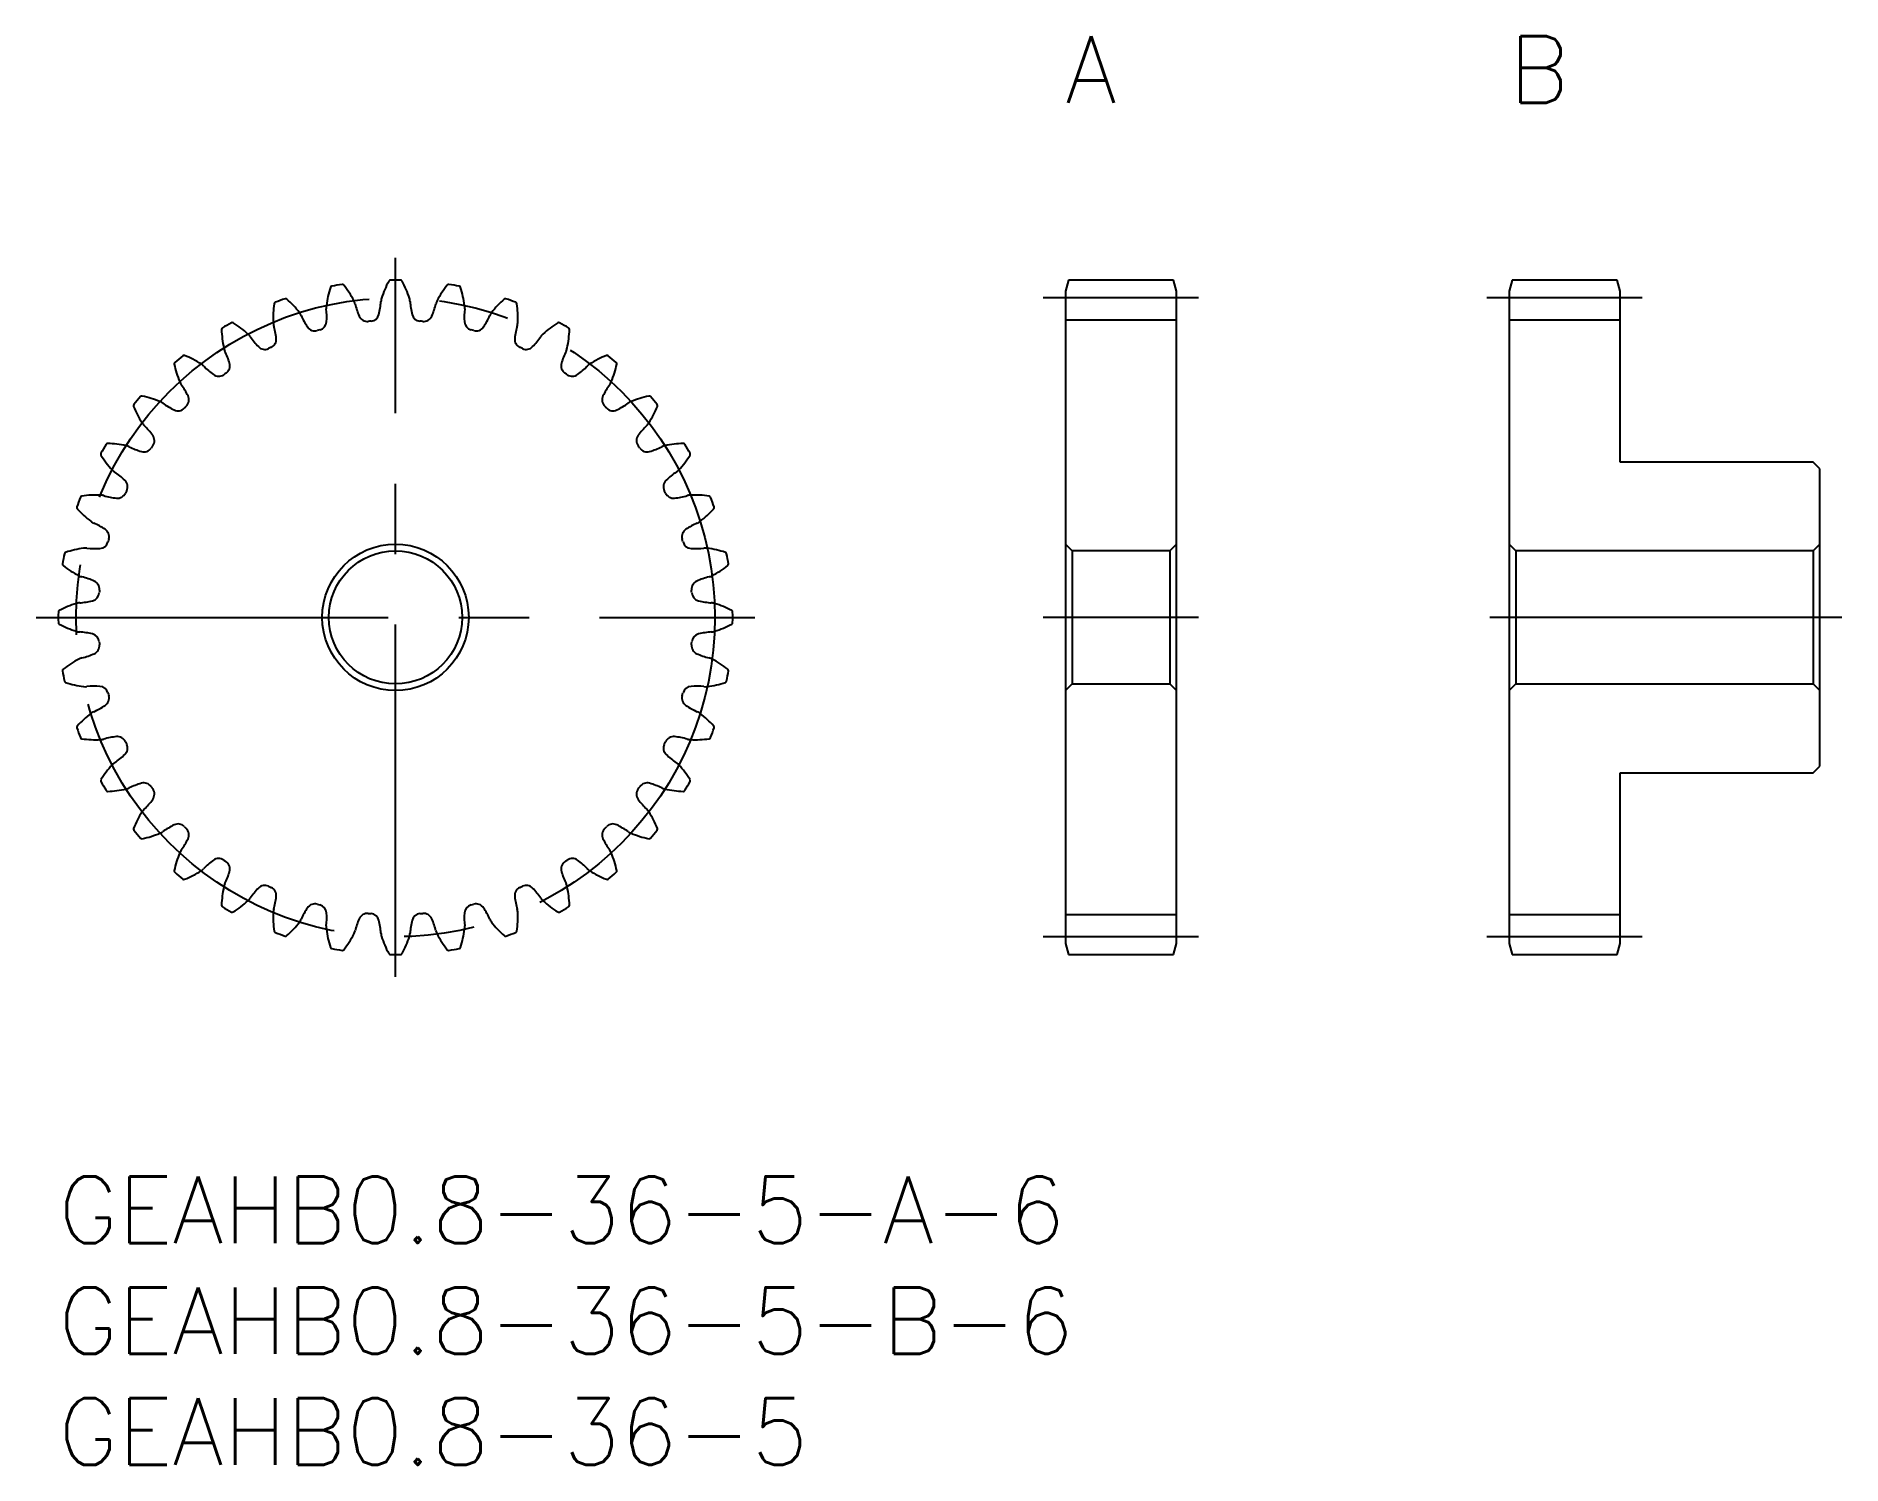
# Model space of a CAD drawing. Extents: x -1 to 80.4, y -13 to 51.4.
import ezdxf

# ---------------------------------------------------------------- set-up
doc = ezdxf.new("R2010")
doc.units = 0
doc.header["$LTSCALE"] = 0.5
doc.linetypes.add('CENTER', pattern=[50.8, 31.75, -6.35, 6.35, -6.35])
for name, color, linetype in [('MSM_CENTER', 1, 'CENTER'), ('MSM_CONTINUOUS', 7, 'CONTINUOUS'), ('MSM_PART_NUMBER', 7, 'CONTINUOUS')]:
    doc.layers.add(name, color=color, linetype=linetype)
doc.styles.get("Standard").update_dxf_attribs({"font": 'txt.shx', "height": 1, "bigfont": 'bigfont.shx'})

# ---------------------------------------------------------------- blocks, each defined once
blk = doc.blocks.new('*U3')
at = {"layer": 'MSM_PART_NUMBER'}
blk.add_text('A', height=3, dxfattribs=at).set_placement((45.4, 48.4))
blk = doc.blocks.new('*U4')
at = {"layer": 'MSM_PART_NUMBER'}
blk.add_text('B', height=3, dxfattribs=at).set_placement((65.4, 48.4))
blk = doc.blocks.new('*U5')
at = {"layer": 'MSM_PART_NUMBER'}
blk.add_text('GEAHB0.8-36-5-A-6', height=3, dxfattribs=at).set_placement((0, -3))
blk = doc.blocks.new('*U6')
at = {"layer": 'MSM_PART_NUMBER'}
blk.add_text('GEAHB0.8-36-5-B-6', height=3, dxfattribs=at).set_placement((0, -8))
blk = doc.blocks.new('*U7')
at = {"layer": 'MSM_PART_NUMBER'}
blk.add_text('GEAHB0.8-36-5', height=3, dxfattribs=at).set_placement((0, -13))

msp = doc.modelspace()

# ---------------------------------------------------------------- linework, layer by layer
at = {"layer": 'MSM_CENTER'}
for p, q in [((15.2, 9), (15.2, 41.4)), ((51.4, 39.6), (44.4, 39.6)), ((71.4, 39.6), (64.4, 39.6)), ((-1, 25.2), (31.4, 25.2)), ((51.4, 25.2), (44.4, 25.2)), ((80.4, 25.2), (64.4, 25.2)), ((51.4, 10.8), (44.4, 10.8)), ((71.4, 10.8), (64.4, 10.8))]:
    msp.add_line(p, q, dxfattribs=at)
msp.add_circle((15.2, 25.2), 14.4, dxfattribs=at)
at = {"layer": 'MSM_CONTINUOUS'}
for p, q in [((45.534, 40.4), (45.4, 39.9)), ((45.4, 39.9), (45.4, 10.5)), ((50.266, 40.4), (45.534, 40.4)), ((50.4, 39.9), (50.266, 40.4)), ((50.4, 10.5), (50.4, 39.9)), ((65.534, 40.4), (65.4, 39.9)), ((65.4, 39.9), (65.4, 10.5)), ((70.266, 40.4), (65.534, 40.4)), ((70.4, 39.9), (70.266, 40.4)), ((70.4, 32.2), (70.4, 39.9)), ((50.4, 38.6), (45.4, 38.6)), ((70.4, 38.6), (65.4, 38.6)), ((79.1, 32.2), (70.4, 32.2)), ((79.4, 31.9), (79.1, 32.2)), ((79.4, 18.5), (79.4, 31.9)), ((45.4, 28.5), (45.7, 28.2)), ((50.1, 28.2), (50.4, 28.5)), ((65.4, 28.5), (65.7, 28.2)), ((79.1, 28.2), (79.4, 28.5)), ((45.7, 28.2), (45.7, 22.2)), ((50.1, 28.2), (45.7, 28.2)), ((50.1, 28.2), (50.1, 22.2)), ((65.7, 28.2), (65.7, 22.2)), ((79.1, 28.2), (65.7, 28.2)), ((79.1, 28.2), (79.1, 22.2)), ((45.7, 22.2), (45.4, 21.9)), ((45.7, 22.2), (50.1, 22.2)), ((50.4, 21.9), (50.1, 22.2)), ((65.7, 22.2), (65.4, 21.9)), ((65.7, 22.2), (79.1, 22.2)), ((79.4, 21.9), (79.1, 22.2)), ((70.4, 10.5), (70.4, 18.2)), ((70.4, 18.2), (79.1, 18.2)), ((79.1, 18.2), (79.4, 18.5)), ((50.4, 11.8), (45.4, 11.8)), ((70.4, 11.8), (65.4, 11.8)), ((45.4, 10.5), (45.534, 10)), ((45.534, 10), (50.266, 10)), ((50.266, 10), (50.4, 10.5)), ((65.4, 10.5), (65.534, 10)), ((65.534, 10), (70.266, 10)), ((70.266, 10), (70.4, 10.5))]:
    msp.add_line(p, q, dxfattribs=at)
for radius in [3.3, 3]:
    msp.add_circle((15.2, 25.2), radius, dxfattribs=at)
for centre, radius, start, end in [((16.545, 38.671), 4.5, 161.85292, 172.5), ((12.345, 40.048), 0.08, 100.88555, 161.85291), ((15.2, 25.2), 15.2, 99.11445, 100.88555), ((12.805, 40.129), 0.08, 38.14714, 99.11445), ((9.329, 37.399), 4.5, 27.5, 38.14708), ((18.864, 38.233), 4.5, 151.85292, 162.5), ((14.966, 40.318), 0.08, 90.88555, 151.8529), ((15.2, 25.2), 15.2, 89.11445, 90.88555), ((15.434, 40.318), 0.08, 28.14708, 89.11446), ((11.536, 38.233), 4.5, 17.5, 28.14708), ((21.071, 37.399), 4.5, 141.85292, 152.5), ((17.595, 40.129), 0.08, 80.88555, 141.85292), ((15.2, 25.2), 15.2, 79.11445, 80.88555), ((18.055, 40.048), 0.08, 18.14708, 79.11445), ((13.855, 38.671), 4.5, 7.5, 18.14708), ((14.185, 38.7), 4.5, 171.85292, 182.5), ((9.81, 39.327), 0.08, 110.88555, 171.85291), ((15.2, 25.2), 15.2, 109.11445, 110.88555), ((10.249, 39.486), 0.08, 48.14708, 109.11445), ((7.3, 36.194), 4.5, 37.5, 48.14708), ((12.736, 39.173), 0.659, 172.49999, 185.78909), ((8.499, 38.747), 3.6, 356.42261, 5.73455), ((12.736, 39.173), 0.659, 14.21091, 27.5), ((16.864, 40.221), 3.6, 194.26545, 203.57739), ((10.953, 39.704), 3.6, 346.42261, 355.73455), ((15.2, 39.388), 0.659, 162.49999, 175.78909), ((15.2, 39.388), 0.659, 4.21091, 17.5), ((19.447, 39.704), 3.6, 184.26545, 193.57739), ((13.536, 40.221), 3.6, 336.42261, 345.73455), ((17.664, 39.173), 0.659, 152.49999, 165.78909), ((21.901, 38.747), 3.6, 174.26545, 183.57739), ((17.664, 39.173), 0.659, 354.21091, 7.50001), ((23.1, 36.194), 4.5, 131.85292, 142.5), ((20.151, 39.486), 0.08, 70.88555, 131.85292), ((15.2, 25.2), 15.2, 69.11445, 70.88555), ((20.59, 39.327), 0.08, 8.14708, 69.11445), ((16.215, 38.7), 4.5, 357.5, 8.14708), ((15.2, 25.2), 15.2, 119.11445, 120.88555), ((7.843, 38.41), 0.08, 58.14714, 119.11445), ((5.511, 34.655), 4.5, 47.5, 58.14708), ((10.347, 38.533), 0.659, 182.49999, 195.78909), ((6.248, 37.377), 3.6, 6.42261, 15.73455), ((10.347, 38.533), 0.659, 24.21091, 37.5), ((14.23, 40.282), 3.6, 204.26545, 213.57739), ((11.564, 38.512), 0.4, 213.57739, 285.27694), ((11.693, 38.547), 0.4, 284.72305, 356.42261), ((13.931, 38.942), 0.4, 203.57739, 275.27699), ((15.2, 25.2), 13.4, 94.72303, 95.27697), ((14.064, 38.953), 0.4, 274.72305, 346.42261), ((16.336, 38.953), 0.4, 193.57739, 265.27699), ((15.2, 25.2), 13.4, 84.72303, 85.27697), ((16.469, 38.942), 0.4, 264.72306, 336.42261), ((18.707, 38.547), 0.4, 183.57739, 255.27693), ((18.836, 38.512), 0.4, 254.72306, 326.42261), ((16.17, 40.282), 3.6, 326.42261, 335.73455), ((20.053, 38.533), 0.659, 142.49999, 155.78909), ((24.152, 37.377), 3.6, 164.26545, 173.57739), ((20.053, 38.533), 0.659, 344.21091, 357.50001), ((24.889, 34.655), 4.5, 121.85292, 132.5), ((22.557, 38.41), 0.08, 60.88555, 121.85292), ((15.2, 25.2), 15.2, 59.11445, 60.88555), ((7.439, 38.176), 0.08, 120.88555, 181.85291), ((11.856, 38.319), 4.5, 181.85292, 192.5), ((8.106, 37.487), 0.659, 34.21091, 47.5), ((11.626, 39.885), 3.6, 214.26545, 223.57739), ((9.428, 37.735), 0.4, 294.72305, 6.42261), ((15.2, 25.2), 13.4, 104.72303, 105.27697), ((15.2, 25.2), 13.4, 74.72303, 75.27697), ((20.972, 37.735), 0.4, 173.57739, 245.27693), ((18.774, 39.885), 3.6, 316.42261, 325.73455), ((22.294, 37.487), 0.659, 132.49999, 145.78909), ((18.544, 38.319), 4.5, 347.5, 358.14708), ((22.961, 38.176), 0.08, 358.14708, 59.11445), ((5.303, 36.631), 0.08, 130.88555, 191.85291), ((15.2, 25.2), 15.2, 129.11445, 130.88555), ((5.661, 36.931), 0.08, 68.14708, 129.11445), ((4.016, 32.829), 4.5, 57.5, 68.14708), ((8.106, 37.487), 0.659, 192.49999, 205.78909), ((4.27, 35.638), 3.6, 16.42261, 25.73455), ((7.339, 36.542), 0.4, 304.72305, 16.42261), ((9.307, 37.679), 0.4, 223.57739, 295.27694), ((15.2, 25.2), 13.4, 114.72303, 115.27697), ((15.2, 25.2), 13.4, 64.72303, 65.27697), ((21.093, 37.679), 0.4, 244.72306, 316.42261), ((23.061, 36.542), 0.4, 163.57739, 235.27693), ((26.13, 35.638), 3.6, 154.26545, 163.57739), ((22.294, 37.487), 0.659, 334.21091, 347.50001), ((26.384, 32.829), 4.5, 111.85292, 122.5), ((24.739, 36.931), 0.08, 50.88555, 111.85292), ((15.2, 25.2), 15.2, 49.11445, 50.88555), ((25.097, 36.631), 0.08, 348.14708, 49.11445), ((9.629, 37.539), 4.5, 191.85292, 202.5), ((6.08, 36.069), 0.659, 202.49999, 215.78909), ((6.08, 36.069), 0.659, 44.21091, 57.5), ((9.13, 39.041), 3.6, 224.26545, 233.57739), ((7.23, 36.466), 0.4, 233.57739, 305.27697), ((15.2, 25.2), 13.4, 124.72303, 125.27697), ((15.2, 25.2), 13.4, 54.72303, 55.27697), ((23.17, 36.466), 0.4, 234.72306, 306.42261), ((21.27, 39.041), 3.6, 306.42261, 315.73455), ((24.32, 36.069), 0.659, 122.49999, 135.78909), ((24.32, 36.069), 0.659, 324.21091, 337.50001), ((20.771, 37.539), 4.5, 337.5, 348.14708), ((15.2, 25.2), 15.2, 139.11445, 140.88555), ((3.769, 35.097), 0.08, 78.14714, 139.11445), ((2.861, 30.771), 4.5, 67.5, 78.14708), ((2.623, 33.581), 3.6, 26.42261, 35.73455), ((5.489, 35.005), 0.4, 314.72305, 26.42261), ((24.911, 35.005), 0.4, 153.57739, 225.27694), ((27.777, 33.581), 3.6, 144.26545, 153.57739), ((27.539, 30.771), 4.5, 101.85292, 112.5), ((26.631, 35.097), 0.08, 40.88555, 101.85292), ((15.2, 25.2), 15.2, 39.11445, 40.88555), ((3.469, 34.739), 0.08, 140.88555, 201.85292), ((7.571, 36.384), 4.5, 201.85292, 212.5), ((4.331, 34.32), 0.659, 54.21091, 67.50001), ((6.819, 37.777), 3.6, 234.26545, 243.57739), ((5.395, 34.911), 0.4, 243.57739, 315.27697), ((15.2, 25.2), 13.4, 134.72303, 135.27697), ((15.2, 25.2), 13.4, 44.72303, 45.27697), ((25.005, 34.911), 0.4, 224.72306, 296.42261), ((23.581, 37.777), 3.6, 296.42261, 305.73455), ((26.069, 34.32), 0.659, 112.49999, 125.78909), ((22.829, 36.384), 4.5, 327.5, 338.14708), ((26.931, 34.739), 0.08, 338.14708, 39.11445), ((4.331, 34.32), 0.659, 212.49999, 225.78909), ((1.359, 31.27), 3.6, 36.42261, 45.73455), ((3.934, 33.17), 0.4, 324.72305, 36.42261), ((26.466, 33.17), 0.4, 143.57739, 215.27694), ((29.041, 31.27), 3.6, 134.26545, 143.57739), ((26.069, 34.32), 0.659, 314.21091, 327.5), ((1.99, 32.557), 0.08, 150.88555, 211.85292), ((15.2, 25.2), 15.2, 149.11445, 150.88555), ((2.224, 32.961), 0.08, 88.14708, 149.11445), ((2.081, 28.544), 4.5, 77.5, 88.14708), ((2.913, 32.294), 0.659, 64.21091, 77.5), ((4.762, 36.13), 3.6, 244.26545, 253.57739), ((3.858, 33.061), 0.4, 253.57739, 325.27697), ((15.2, 25.2), 13.4, 144.72303, 145.27697), ((15.2, 25.2), 13.4, 34.72303, 35.27697), ((26.542, 33.061), 0.4, 214.72306, 286.42261), ((25.638, 36.13), 3.6, 286.42261, 295.73455), ((27.487, 32.294), 0.659, 102.49999, 115.78909), ((28.319, 28.544), 4.5, 91.85292, 102.5), ((28.176, 32.961), 0.08, 30.88555, 91.85292), ((15.2, 25.2), 15.2, 29.11445, 30.88555), ((28.41, 32.557), 0.08, 328.14708, 29.11445), ((5.745, 34.889), 4.5, 211.85292, 222.5), ((2.913, 32.294), 0.659, 222.49999, 235.78909), ((0.515, 28.774), 3.6, 46.42261, 55.73455), ((29.885, 28.774), 3.6, 124.26545, 133.57739), ((27.487, 32.294), 0.659, 304.21091, 317.50001), ((24.655, 34.889), 4.5, 317.5, 328.14708), ((2.721, 31.093), 0.4, 334.72305, 46.42261), ((27.679, 31.093), 0.4, 133.57739, 205.27694), ((0.914, 30.151), 0.08, 160.88555, 221.85292), ((15.2, 25.2), 15.2, 159.11445, 160.88555), ((1.073, 30.59), 0.08, 98.14708, 159.11445), ((1.7, 26.215), 4.5, 87.5, 98.14708), ((1.867, 30.053), 0.659, 74.21091, 87.5), ((3.023, 34.152), 3.6, 254.26545, 263.57739), ((2.665, 30.972), 0.4, 263.57739, 335.27694), ((15.2, 25.2), 13.4, 154.72303, 155.27697), ((15.2, 25.2), 13.4, 24.72303, 25.27697), ((27.735, 30.972), 0.4, 204.72306, 276.42261), ((27.377, 34.152), 3.6, 276.42261, 285.73455), ((28.533, 30.053), 0.659, 92.49999, 105.78909), ((28.7, 26.215), 4.5, 81.85292, 92.5), ((29.327, 30.59), 0.08, 20.88555, 81.85292), ((15.2, 25.2), 15.2, 19.11445, 20.88555), ((29.486, 30.151), 0.08, 318.14708, 19.11445), ((4.206, 33.1), 4.5, 221.85292, 232.5), ((1.867, 30.053), 0.659, 232.49999, 245.78909), ((0.118, 26.17), 3.6, 56.42261, 65.73455), ((30.282, 26.17), 3.6, 114.26545, 123.57739), ((28.533, 30.053), 0.659, 294.21091, 307.50001), ((26.194, 33.1), 4.5, 307.5, 318.14708), ((1.853, 28.707), 0.4, 273.57739, 345.27694), ((1.888, 28.836), 0.4, 344.72305, 56.42261), ((15.2, 25.2), 13.4, 164.72303, 165.27697), ((28.512, 28.836), 0.4, 123.57739, 195.27694), ((15.2, 25.2), 13.4, 14.72303, 15.27697), ((28.547, 28.707), 0.4, 194.72305, 266.42261), ((15.2, 25.2), 15.2, 169.11445, 170.88555), ((0.352, 28.055), 0.08, 108.14708, 169.11445), ((1.729, 23.855), 4.5, 97.5, 108.14708), ((1.227, 27.664), 0.659, 84.21091, 97.5), ((1.653, 31.901), 3.6, 264.26545, 273.57739), ((28.747, 31.901), 3.6, 266.42261, 275.73455), ((29.173, 27.664), 0.659, 82.49999, 95.78909), ((28.671, 23.855), 4.5, 71.85292, 82.5), ((30.048, 28.055), 0.08, 10.88555, 71.85292), ((15.2, 25.2), 15.2, 9.11445, 10.88555), ((0.271, 27.595), 0.08, 170.88555, 231.85292), ((3.001, 31.071), 4.5, 231.85292, 242.5), ((1.227, 27.664), 0.659, 242.49999, 255.78909), ((0.179, 23.536), 3.6, 66.42261, 75.73455), ((30.221, 23.536), 3.6, 104.26545, 113.57739), ((29.173, 27.664), 0.659, 284.21091, 297.5), ((27.399, 31.071), 4.5, 297.5, 308.14708), ((30.129, 27.595), 0.08, 308.14708, 9.11445), ((1.447, 26.336), 0.4, 283.57739, 355.27694), ((1.458, 26.469), 0.4, 354.72305, 66.42261), ((15.2, 25.2), 13.4, 174.72303, 175.27697), ((28.942, 26.469), 0.4, 113.57739, 185.27694), ((15.2, 25.2), 13.4, 4.72303, 5.27697), ((28.953, 26.336), 0.4, 184.72305, 256.42261), ((15.2, 25.2), 15.2, 179.11445, 180.88555), ((0.082, 25.434), 0.08, 118.14708, 179.11445), ((2.167, 21.536), 4.5, 107.5, 118.14708), ((1.012, 25.2), 0.659, 94.21091, 107.5), ((0.696, 29.447), 3.6, 274.26545, 283.57739), ((29.704, 29.447), 3.6, 256.42261, 265.73455), ((29.388, 25.2), 0.659, 72.49999, 85.78909), ((28.233, 21.536), 4.5, 61.85292, 72.5), ((30.318, 25.434), 0.08, 0.88555, 61.85292), ((15.2, 25.2), 15.2, 359.11445, 0.88555), ((0.082, 24.966), 0.08, 180.88555, 241.85292), ((2.167, 28.864), 4.5, 241.85292, 252.5), ((1.012, 25.2), 0.659, 252.49999, 265.78909), ((0.696, 20.953), 3.6, 76.42261, 85.73455), ((1.447, 24.064), 0.4, 4.72305, 76.42261), ((28.953, 24.064), 0.4, 103.57739, 175.27694), ((29.704, 20.953), 3.6, 94.26545, 103.57739), ((29.388, 25.2), 0.659, 274.21091, 287.50001), ((28.233, 28.864), 4.5, 287.5, 298.14708), ((30.318, 24.966), 0.08, 298.14708, 359.11445), ((1.458, 23.931), 0.4, 293.57739, 5.27694), ((15.2, 25.2), 13.4, 184.72303, 185.27697), ((28.942, 23.931), 0.4, 174.72305, 246.42261), ((15.2, 25.2), 13.4, 354.72303, 355.27697), ((0.271, 22.805), 0.08, 128.14708, 189.11445), ((15.2, 25.2), 15.2, 189.11445, 190.88555), ((3.001, 19.329), 4.5, 117.5, 128.14708), ((1.227, 22.736), 0.659, 104.21091, 117.5), ((0.179, 26.864), 3.6, 284.26545, 293.57739), ((30.221, 26.864), 3.6, 246.42261, 255.73455), ((29.173, 22.736), 0.659, 62.49999, 75.78909), ((27.399, 19.329), 4.5, 51.85292, 62.5), ((15.2, 25.2), 15.2, 349.11445, 350.88555), ((30.129, 22.805), 0.08, 350.88555, 51.85292), ((0.352, 22.345), 0.08, 190.88555, 251.85292), ((1.729, 26.545), 4.5, 251.85292, 262.5), ((1.227, 22.736), 0.659, 262.49999, 275.78909), ((1.653, 18.499), 3.6, 86.42261, 95.73455), ((1.853, 21.693), 0.4, 14.72305, 86.42261), ((28.547, 21.693), 0.4, 93.57739, 165.27694), ((28.747, 18.499), 3.6, 84.26545, 93.57739), ((29.173, 22.736), 0.659, 264.21091, 277.5), ((28.671, 26.545), 4.5, 277.5, 288.14708), ((30.048, 22.345), 0.08, 288.14708, 349.11445), ((0.118, 24.23), 3.6, 294.26545, 303.57739), ((1.888, 21.564), 0.4, 303.57739, 15.27694), ((15.2, 25.2), 13.4, 194.72303, 195.27697), ((28.512, 21.564), 0.4, 164.72305, 236.42261), ((15.2, 25.2), 13.4, 344.72303, 345.27697), ((30.282, 24.23), 3.6, 236.42261, 245.73455), ((4.206, 17.3), 4.5, 127.5, 138.14708), ((1.867, 20.347), 0.659, 114.21091, 127.5), ((28.533, 20.347), 0.659, 52.49999, 65.78909), ((26.194, 17.3), 4.5, 41.85292, 52.5), ((0.914, 20.249), 0.08, 138.14708, 199.11445), ((15.2, 25.2), 15.2, 199.11445, 200.88555), ((1.073, 19.81), 0.08, 200.88555, 261.85292), ((1.7, 24.185), 4.5, 261.85292, 272.5), ((1.867, 20.347), 0.659, 272.49999, 285.78909), ((3.023, 16.248), 3.6, 96.42261, 105.73455), ((2.665, 19.428), 0.4, 24.72305, 96.42261), ((15.2, 25.2), 13.4, 204.72303, 205.27697), ((15.2, 25.2), 13.4, 334.72303, 335.27697), ((27.735, 19.428), 0.4, 83.57739, 155.27694), ((27.377, 16.248), 3.6, 74.26545, 83.57739), ((28.533, 20.347), 0.659, 254.21091, 267.50001), ((28.7, 24.185), 4.5, 267.5, 278.14708), ((29.327, 19.81), 0.08, 278.14708, 339.11445), ((15.2, 25.2), 15.2, 339.11445, 340.88555), ((29.486, 20.249), 0.08, 340.88555, 41.85292), ((0.515, 21.626), 3.6, 304.26545, 313.57739), ((2.721, 19.307), 0.4, 313.57739, 25.27694), ((27.679, 19.307), 0.4, 154.72305, 226.42261), ((29.885, 21.626), 3.6, 226.42261, 235.73455), ((5.745, 15.511), 4.5, 137.5, 148.14708), ((2.913, 18.106), 0.659, 124.21091, 137.5), ((27.487, 18.106), 0.659, 42.49999, 55.78909), ((24.655, 15.511), 4.5, 31.85292, 42.5), ((1.99, 17.843), 0.08, 148.14708, 209.11445), ((15.2, 25.2), 15.2, 209.11445, 210.88555), ((2.224, 17.439), 0.08, 210.88555, 271.85292), ((2.081, 21.856), 4.5, 271.85292, 282.5), ((2.913, 18.106), 0.659, 282.49999, 295.78909), ((4.762, 14.27), 3.6, 106.42261, 115.73455), ((3.858, 17.339), 0.4, 34.72305, 106.42261), ((15.2, 25.2), 13.4, 214.72303, 215.27697), ((3.934, 17.23), 0.4, 323.57739, 35.27694), ((26.466, 17.23), 0.4, 144.72305, 216.42261), ((15.2, 25.2), 13.4, 324.72303, 325.27697), ((26.542, 17.339), 0.4, 73.57739, 145.27694), ((25.638, 14.27), 3.6, 64.26545, 73.57739), ((27.487, 18.106), 0.659, 244.21091, 257.50001), ((28.319, 21.856), 4.5, 257.5, 268.14708), ((28.176, 17.439), 0.08, 268.14708, 329.11445), ((15.2, 25.2), 15.2, 329.11445, 330.88555), ((28.41, 17.843), 0.08, 330.88555, 31.85292), ((7.571, 14.016), 4.5, 147.5, 158.14708), ((4.331, 16.08), 0.659, 134.21091, 147.50001), ((1.359, 19.13), 3.6, 314.26545, 323.57739), ((29.041, 19.13), 3.6, 216.42261, 225.73455), ((26.069, 16.08), 0.659, 32.49999, 45.78909), ((22.829, 14.016), 4.5, 21.85292, 32.5), ((3.469, 15.661), 0.08, 158.14708, 219.11445), ((15.2, 25.2), 15.2, 219.11445, 220.88555), ((2.861, 19.629), 4.5, 281.85292, 292.5), ((4.331, 16.08), 0.659, 292.49999, 305.78909), ((6.819, 12.623), 3.6, 116.42261, 125.73455), ((5.395, 15.489), 0.4, 44.72305, 116.42261), ((15.2, 25.2), 13.4, 224.72303, 225.27697), ((5.489, 15.395), 0.4, 333.57739, 45.27694), ((24.911, 15.395), 0.4, 134.72305, 206.42261), ((15.2, 25.2), 13.4, 314.72303, 315.27697), ((25.005, 15.489), 0.4, 63.57739, 135.27694), ((23.581, 12.623), 3.6, 54.26545, 63.57739), ((26.069, 16.08), 0.659, 234.21091, 247.50001), ((27.539, 19.629), 4.5, 247.5, 258.14708), ((15.2, 25.2), 15.2, 319.11445, 320.88555), ((26.931, 15.661), 0.08, 320.88555, 21.85292), ((3.769, 15.303), 0.08, 220.88555, 281.85292), ((6.08, 14.331), 0.659, 144.21091, 157.50001), ((2.623, 16.819), 3.6, 324.26545, 333.57739), ((27.777, 16.819), 3.6, 206.42261, 215.73455), ((24.32, 14.331), 0.659, 22.49999, 35.78909), ((26.631, 15.303), 0.08, 258.14708, 319.11445), ((9.629, 12.861), 4.5, 157.5, 168.14708), ((6.08, 14.331), 0.659, 302.49999, 315.78909), ((9.13, 11.359), 3.6, 126.42261, 135.73455), ((7.23, 13.934), 0.4, 54.72305, 126.42261), ((15.2, 25.2), 13.4, 234.72303, 235.27697), ((7.339, 13.858), 0.4, 343.57739, 55.27694), ((23.061, 13.858), 0.4, 124.72305, 196.42261), ((15.2, 25.2), 13.4, 304.72303, 305.27697), ((23.17, 13.934), 0.4, 53.57739, 125.27694), ((21.27, 11.359), 3.6, 44.26545, 53.57739), ((24.32, 14.331), 0.659, 224.21091, 237.5), ((20.771, 12.861), 4.5, 11.85292, 22.5), ((5.303, 13.769), 0.08, 168.14708, 229.11445), ((15.2, 25.2), 15.2, 229.11445, 230.88555), ((5.661, 13.469), 0.08, 230.88555, 291.85292), ((4.016, 17.571), 4.5, 291.85292, 302.5), ((11.856, 12.081), 4.5, 167.5, 178.14708), ((8.106, 12.913), 0.659, 154.21091, 167.5), ((4.27, 14.762), 3.6, 334.26545, 343.57739), ((9.307, 12.721), 0.4, 64.72305, 136.42261), ((15.2, 25.2), 13.4, 244.72303, 245.27697), ((9.428, 12.665), 0.4, 353.57739, 65.27694), ((20.972, 12.665), 0.4, 114.72305, 186.42261), ((15.2, 25.2), 13.4, 294.72303, 295.27697), ((21.093, 12.721), 0.4, 43.57739, 115.27694), ((26.13, 14.762), 3.6, 196.42261, 205.73455), ((22.294, 12.913), 0.659, 12.49999, 25.78909), ((18.544, 12.081), 4.5, 1.85292, 12.5), ((26.384, 17.571), 4.5, 237.5, 248.14708), ((24.739, 13.469), 0.08, 248.14708, 309.11445), ((15.2, 25.2), 15.2, 309.11445, 310.88555), ((25.097, 13.769), 0.08, 310.88555, 11.85292), ((7.439, 12.224), 0.08, 178.14708, 239.11445), ((5.511, 15.745), 4.5, 301.85292, 312.5), ((8.106, 12.913), 0.659, 312.49999, 325.78909), ((11.626, 10.515), 3.6, 136.42261, 145.73455), ((6.248, 13.023), 3.6, 344.26545, 353.57739), ((11.564, 11.888), 0.4, 74.72305, 146.42261), ((15.2, 25.2), 13.4, 254.72303, 255.27697), ((11.693, 11.853), 0.4, 3.57739, 75.27694), ((18.707, 11.853), 0.4, 104.72305, 176.42261), ((15.2, 25.2), 13.4, 284.72303, 285.27697), ((18.836, 11.888), 0.4, 33.57739, 105.27694), ((24.152, 13.023), 3.6, 186.42261, 195.73455), ((18.774, 10.515), 3.6, 34.26545, 43.57739), ((22.294, 12.913), 0.659, 214.21091, 227.5), ((24.889, 15.745), 4.5, 227.5, 238.14708), ((22.961, 12.224), 0.08, 300.88555, 1.85292), ((15.2, 25.2), 15.2, 239.11445, 240.88555), ((7.843, 11.99), 0.08, 240.88555, 301.85292), ((14.185, 11.7), 4.5, 177.5, 188.14708), ((10.347, 11.867), 0.659, 164.21091, 177.5), ((7.3, 14.206), 4.5, 311.85292, 322.5), ((10.347, 11.867), 0.659, 322.49999, 335.78909), ((14.23, 10.118), 3.6, 146.42261, 155.73455), ((8.499, 11.653), 3.6, 354.26545, 3.57739), ((16.864, 10.179), 3.6, 156.42261, 165.73455), ((13.931, 11.458), 0.4, 84.72305, 156.42261), ((15.2, 25.2), 13.4, 264.72303, 265.27697), ((14.064, 11.447), 0.4, 13.57739, 85.27694), ((10.953, 10.696), 3.6, 4.26545, 13.57739), ((19.447, 10.696), 3.6, 166.42261, 175.73455), ((16.336, 11.447), 0.4, 94.72305, 166.42261), ((15.2, 25.2), 13.4, 274.72303, 275.27697), ((16.469, 11.458), 0.4, 23.57739, 95.27694), ((13.536, 10.179), 3.6, 14.26545, 23.57739), ((21.901, 11.653), 3.6, 176.42261, 185.73455), ((16.17, 10.118), 3.6, 24.26545, 33.57739), ((20.053, 11.867), 0.659, 204.21091, 217.5), ((23.1, 14.206), 4.5, 217.5, 228.14708), ((16.215, 11.7), 4.5, 351.85292, 2.5), ((20.053, 11.867), 0.659, 2.49999, 15.78909), ((22.557, 11.99), 0.08, 238.14708, 299.11445), ((15.2, 25.2), 15.2, 299.11445, 300.88555), ((9.81, 11.073), 0.08, 188.14708, 249.11445), ((15.2, 25.2), 15.2, 249.11445, 250.88555), ((10.249, 10.914), 0.08, 250.88555, 311.85292), ((12.736, 11.227), 0.659, 174.21091, 187.5), ((16.545, 11.729), 4.5, 187.5, 198.14708), ((9.329, 13.001), 4.5, 321.85292, 332.5), ((12.736, 11.227), 0.659, 332.49999, 345.78909), ((15.2, 11.012), 0.659, 184.21091, 197.5), ((18.864, 12.167), 4.5, 197.5, 208.14708), ((11.536, 12.167), 4.5, 331.85292, 342.5), ((15.2, 11.012), 0.659, 342.49999, 355.78909), ((17.664, 11.227), 0.659, 194.21091, 207.5), ((21.071, 13.001), 4.5, 207.5, 218.14708), ((13.855, 11.729), 4.5, 341.85292, 352.5), ((17.664, 11.227), 0.659, 352.49999, 5.78909), ((20.151, 10.914), 0.08, 228.14708, 289.11445), ((15.2, 25.2), 15.2, 289.11445, 290.88555), ((20.59, 11.073), 0.08, 290.88555, 351.85292), ((12.345, 10.352), 0.08, 198.14708, 259.11445), ((15.2, 25.2), 15.2, 259.11445, 260.88555), ((12.805, 10.271), 0.08, 260.88555, 321.85292), ((14.966, 10.082), 0.08, 208.14708, 269.11445), ((15.2, 25.2), 15.2, 269.11445, 270.88555), ((15.434, 10.082), 0.08, 270.88555, 331.85292), ((17.595, 10.271), 0.08, 218.14708, 279.11445), ((15.2, 25.2), 15.2, 279.11445, 280.88555), ((18.055, 10.352), 0.08, 280.88555, 341.85292)]:
    msp.add_arc(centre, radius, start, end, dxfattribs=at)

# ---------------------------------------------------------------- block references
for name in ['*U3', '*U4', '*U5', '*U6', '*U7']:
    msp.add_blockref(name, (0, 0), dxfattribs=at)

doc.saveas('drawing.dxf')
